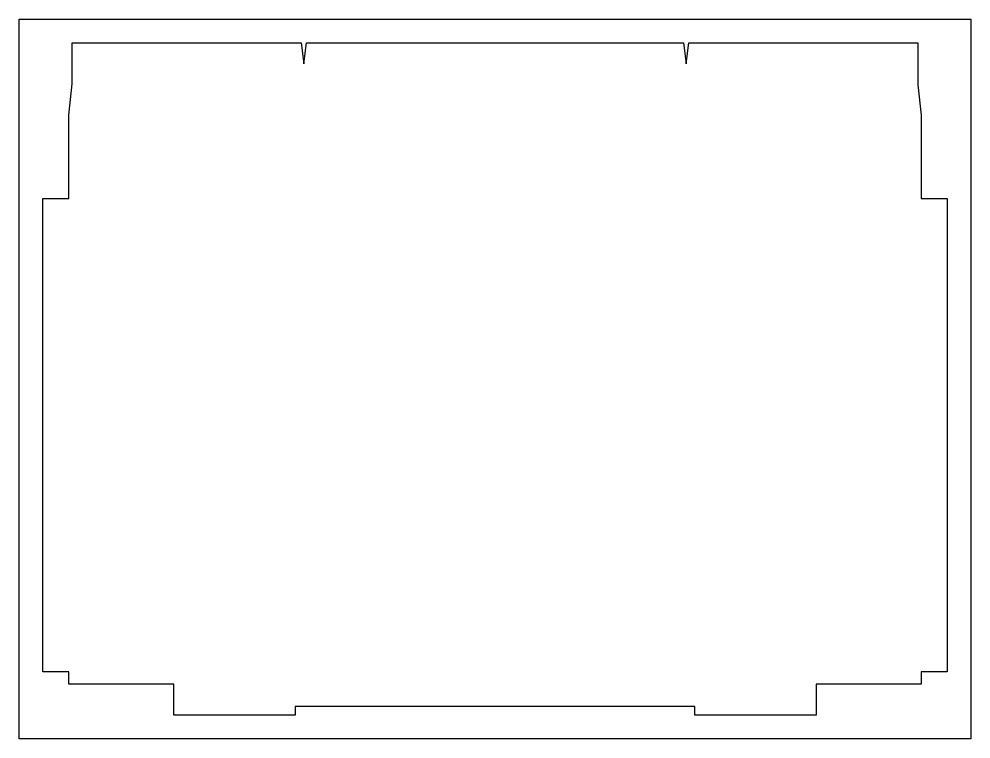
# Model space of a CAD drawing. Header units: millimetres. Extents: x 0 to 400, y 99 to 401.
import ezdxf

# ---------------------------------------------------------------- set-up
doc = ezdxf.new("R2010")
doc.units = ezdxf.units.MM
doc.header["$MEASUREMENT"] = 0
doc.layers.get('0').update_dxf_attribs({"lineweight": 0})
doc.layers.add('Safety', color=7, linetype='Continuous', lineweight=0)

msp = doc.modelspace()

# ---------------------------------------------------------------- linework, layer by layer
at = {"color": 18, "lineweight": 25, "true_color": 0x000000}
msp.add_lwpolyline([(119.7, 382.57), (120.78, 391.43), (279.27, 391.43), (280.35, 382.57), (281.42, 391.43), (377.61, 391.43), (377.61, 374.25), (377.61, 374.03), (377.61, 373.82), (379, 361.14), (379, 326.13), (389.96, 326.13), (389.96, 326.13), (389.96, 127.37), (378.99, 127.37), (378.99, 122.13), (335, 122.13), (335, 109.16), (283.91, 109.16), (283.91, 112.83), (116.14, 112.83), (116.14, 109.16), (65.05, 109.16), (65.05, 122.13), (21.06, 122.13), (21.06, 127.37), (10.09, 127.37), (10.09, 326.13), (21.05, 326.13), (21.05, 361.14), (22.44, 374.25), (22.44, 391.43), (118.63, 391.43)], close=True, dxfattribs=at)
at = {"layer": 'Safety', "color": 18, "lineweight": 25, "true_color": 0x000000}
msp.add_lwpolyline([(399.96, 99.16), (0.09, 99.16), (0.09, 401.43), (399.96, 401.43)], close=True, dxfattribs=at)

doc.saveas('drawing.dxf')
